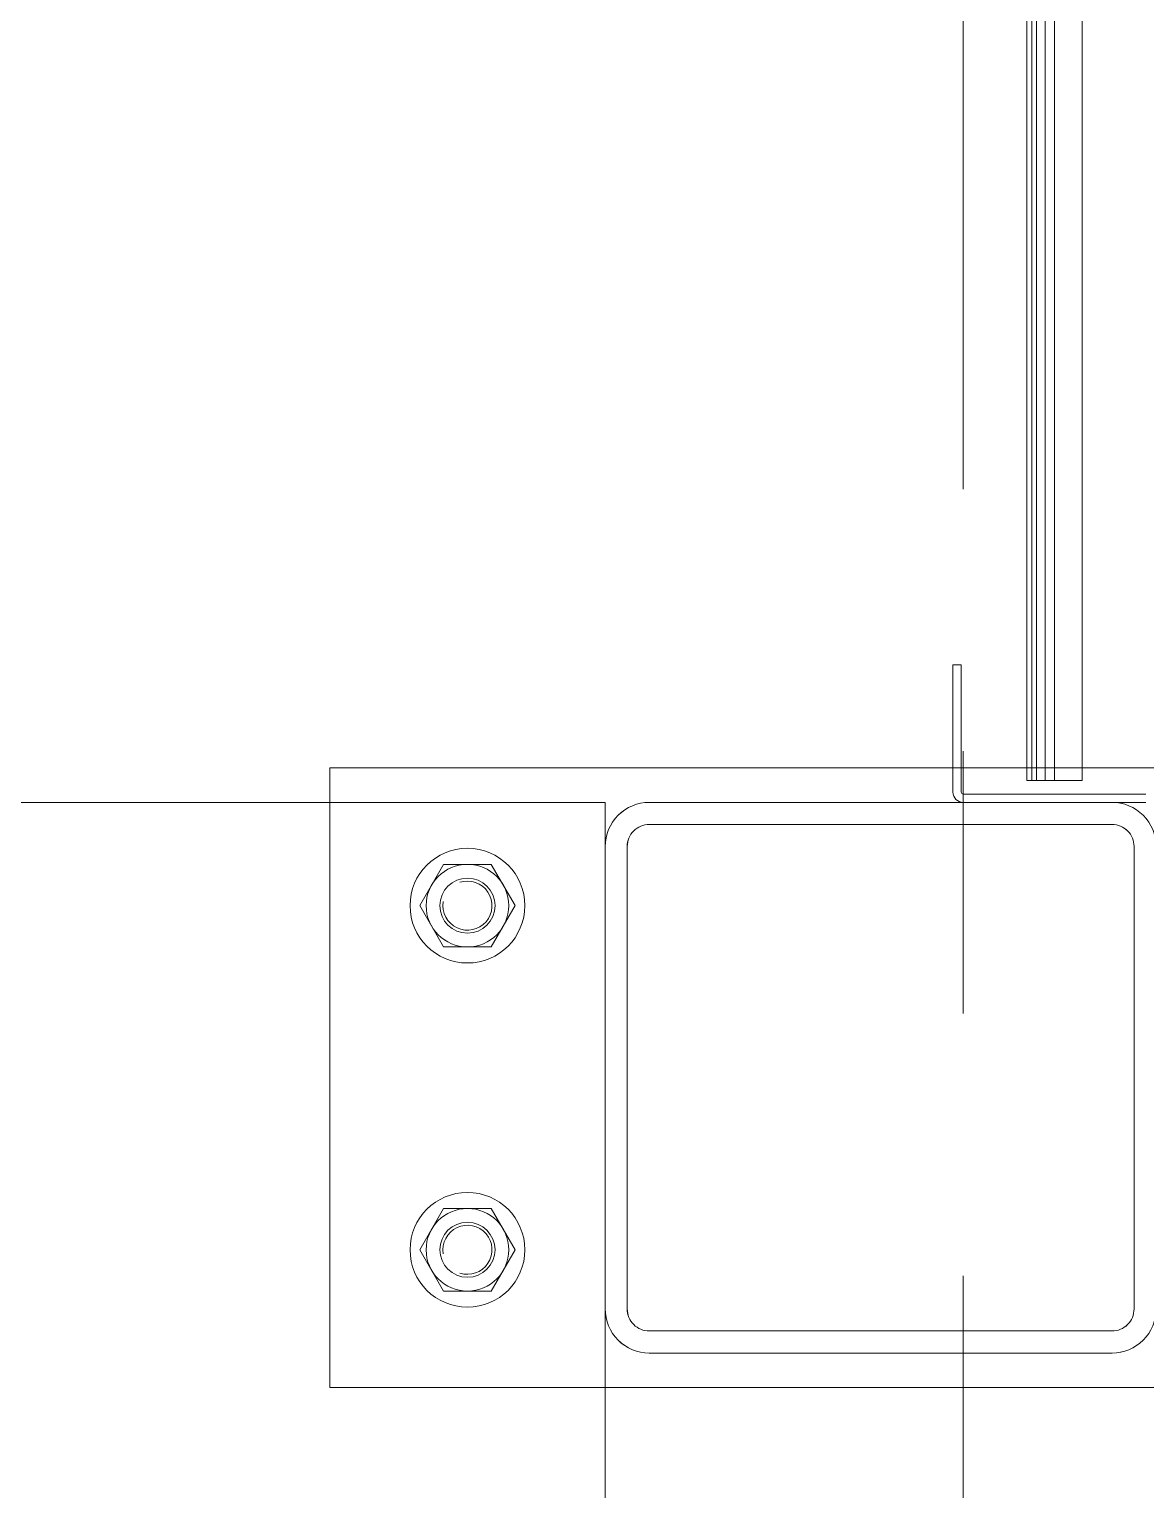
# Model space of a CAD drawing. Header units: millimetres. Extents: x 5227 to 261376, y 53707 to 123566.
# Drawn here: x 56085 to 56490, y 106624 to 107154 of the extents above; entities that cross this region are included whole.
import ezdxf

# ---------------------------------------------------------------- set-up
doc = ezdxf.new("R2010")
doc.units = ezdxf.units.MM
doc.linetypes.add('CENTERX2', pattern=[101.6, 63.5, -12.7, 12.7, -12.7])
doc.layers.get('0').update_dxf_attribs({"lineweight": 0})
for name, color, linetype, lineweight in [('PV_DIMENTION_SECOND_ROMANS', 7, 'Continuous', 0), ('PV_EXTRA_LINE', 252, 'Continuous', 0), ('PV_MASONRY', 10, 'Continuous', 0), ('PV_STEEL LINE', 7, 'Continuous', 0), ('PV_STEEL_BOX&PIPE_SECTION', 6, 'Continuous', 0), ('PV_STEEL_PLATE', 4, 'Continuous', 0), ('PV_TEXT_ROMANS', 7, 'Continuous', 0)]:
    doc.layers.add(name, color=color, linetype=linetype, lineweight=lineweight)
doc.layers.add('PV_GRID_LINE', color=252, linetype='CENTERX2', lineweight=0, transparency=0.5)
doc.styles.add('PV_ROMANS', font='romans.shx')

# ---------------------------------------------------------------- blocks, each defined once
blk = doc.blocks.new('*U314')
at = {"layer": 'PV_EXTRA_LINE', "linetype": 'CENTERX2', "ltscale": 10}
blk.add_line((0, -299.91), (0, -33709.34), dxfattribs=at)
at = {"layer": 'PV_TEXT_ROMANS', "color": 7, "style": 'PV_ROMANS'}
blk.add_attdef('1', (-101.49, 132.36), '', height=200, dxfattribs=at)
blk = doc.blocks.new('SHS 200X8.0TK')
at = {"layer": 'PV_STEEL_BOX&PIPE_SECTION', "linetype": 'ByBlock'}
for points in [[(-84, 100), (84, 100, -0.414214), (100, 84), (100, -84, -0.414214), (84, -100), (-84, -100, -0.414214), (-100, -84), (-100, 84, -0.414214)], [(-84, 92), (84, 92, -0.414214), (92, 84), (92, -84, -0.414214), (84, -92), (-84, -92, -0.414214), (-92, -84), (-92, 84, -0.414214)]]:
    blk.add_lwpolyline(points, format="xyb", close=True, dxfattribs=at)
blk = doc.blocks.new('G$C8B689587')
at = {"color": 0}
blk.add_lwpolyline([(-18, -10.39), (0, -20.78), (18, -10.39), (18, 10.39), (0, 20.78), (-18, 10.39)], close=True, dxfattribs=at)
for radius in [25, 12]:
    blk.add_circle((0, 0), radius, dxfattribs=at)
at = {"color": 8}
blk.add_circle((0, 0), 18, dxfattribs=at)
blk.add_arc((0, 0), 10.7, 260.61275, 197.73224, dxfattribs=at)
blk = doc.blocks.new('G$C42F62ED0')
at = {"layer": 'PV_STEEL_PLATE'}
blk.add_lwpolyline([(112.5, 200), (112.5, -200), (-112.5, -200), (-112.5, 200)], close=True, dxfattribs=at)
at = {"yscale": 0.8333333333333334, "zscale": 0.8333333333333334, "rotation": 180}
for p, xscale in [((-62.5, 150), -0.8333333333333334), ((62.5, 150), 0.8333333333333334)]:
    blk.add_blockref('G$C8B689587', p, dxfattribs=dict(at, xscale=xscale))
at = {"yscale": 0.8333333333333334, "zscale": 0.8333333333333334}
for p, xscale in [((-62.5, -150), 0.8333333333333334), ((62.5, -150), -0.8333333333333334)]:
    blk.add_blockref('G$C8B689587', p, dxfattribs=dict(at, xscale=xscale))
at = {"layer": 'PV_STEEL_BOX&PIPE_SECTION', "linetype": 'ByBlock'}
blk.add_blockref('SHS 200X8.0TK', (0, 0), dxfattribs=at)
blk = doc.blocks.new('5251YJ5ET1M5TU')
at = {"color": 7, "linetype": 'Continuous', "lineweight": 15}
for p, q in [((51841.64, 109900.35), (51844.64, 109900.35)), ((51841.64, 109900.35), (51841.64, 109854.1)), ((51844.64, 109900.35), (51844.64, 109854.1)), ((51845.39, 109853.35), (51911.64, 109853.35)), ((51845.39, 109850.35), (51911.64, 109850.35))]:
    blk.add_line(p, q, dxfattribs=at)
for centre, radius in [((51845.39, 109854.1), 3.75), ((51845.37, 109854.09), 3.74), ((51845.39, 109854.1), 0.75)]:
    blk.add_arc(centre, radius, 180, 270, dxfattribs=at)
at = {"layer": 'PV_STEEL LINE', "color": 250, "linetype": 'ByBlock'}
for p, q in [((51868.51, 109858.35), (51868.51, 114442.35)), ((51888.51, 109858.35), (51888.51, 114442.35)), ((51888.51, 109858.35), (51868.51, 109858.35))]:
    blk.add_line(p, q, dxfattribs=at)
at = {"layer": 'PV_STEEL LINE', "color": 252, "linetype": 'ByBlock'}
for p, q in [((51870.22, 109858.35), (51870.22, 114442.35)), ((51871.93, 109858.35), (51871.93, 114442.35)), ((51875.16, 109858.35), (51875.16, 114442.35)), ((51878.51, 109858.35), (51878.51, 114442.35))]:
    blk.add_line(p, q, dxfattribs=at)
at = {"layer": 'PV_STEEL_BOX&PIPE_SECTION', "linetype": 'ByBlock', "rotation": 89.99999999999982}
blk.add_blockref('SHS 200X8.0TK', (51815.39, 109750.35), dxfattribs=at)

msp = doc.modelspace()

# ---------------------------------------------------------------- linework, layer by layer
at = {"layer": 'PV_MASONRY'}
msp.add_lwpolyline([(56063.61, 90938.53), (56063.61, 106873.53), (56293.61, 106873.53), (56293.61, 105653.53), (56178.61, 105538.53), (56178.61, 105088.53), (56293.61, 104973.53)], dxfattribs=at)

# ---------------------------------------------------------------- block references
at = {"layer": 'PV_DIMENTION_SECOND_ROMANS'}
msp.add_blockref('5251YJ5ET1M5TU', (4578.23, -2976.82), dxfattribs=at)
at = {"layer": 'PV_DIMENTION_SECOND_ROMANS', "xscale": -1, "rotation": 270}
msp.add_blockref('G$C42F62ED0', (56393.61, 106773.53), dxfattribs=at)
at = {"layer": 'PV_GRID_LINE', "linetype": 'ByBlock', "lineweight": 0, "xscale": 0.75, "yscale": 0.75, "zscale": 0.75}
msp.add_blockref('*U314', (56423.61, 116070.53), dxfattribs=at)

doc.saveas('drawing.dxf')
